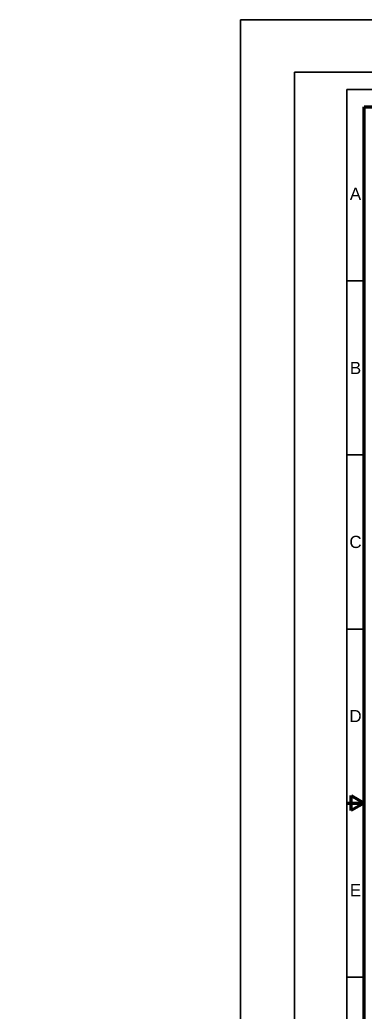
# Model space of a CAD drawing. Header units: millimetres. Extents: x -158 to 1219, y -30 to 870.
# Drawn here: x -158 to 41, y 300 to 870 of the extents above; entities that cross this region are included whole.
import ezdxf

# ---------------------------------------------------------------- set-up
doc = ezdxf.new("R2010")
doc.units = ezdxf.units.MM
doc.header["$LTSCALE"] = 2
for name, color, linetype, lineweight in [('Bemaßungen(DIN)', 7, 'Continuous', 35), ('Rahmen_Feldeinteilung', 7, 'Continuous', 35), ('Rahmen_Formatbeschneidung', 7, 'Continuous', 35), ('Rahmen_Mittenmarkierung', 7, 'Continuous', 70), ('Rahmen_Unbeschnitten', 7, 'Continuous', 35), ('Rahmen_Zeichnungsflächenbegrenzung', 7, 'Continuous', 70)]:
    doc.layers.add(name, color=color, linetype=linetype, lineweight=lineweight)
doc.styles.add('Aktuell-BSI', font='arial.ttf')
doc.styles.add('Rahmen_Text_Feldbez', font='arial.ttf')
doc.dimstyles.new('Bemaßung', dxfattribs={"dimscale": 2, "dimtxt": 3.5, "dimasz": 2.5, "dimexe": 1.5, "dimexo": 0, "dimgap": 0.8, "dimtad": 1, "dimdec": 8, "dimrnd": 1e-08, "dimtxsty": 'Aktuell-BSI', "dimcen": 0.09, "dimdle": 10, "dimclrd": 7, "dimclre": 7, "dimclrt": 7, "dimadec": 6, "dimazin": 2, "dimtfac": 0.714286, "dimtdec": 8, "dimtmove": 0, "dimatfit": 3, "dimfxl": 1, "dimtolj": 1, "dimlwd": 25, "dimlwe": 25, "dimarcsym": 0})

# ---------------------------------------------------------------- blocks, each defined once
blk = doc.blocks.new('Ränder A2 quer')
at = {"layer": 'Rahmen_Feldeinteilung'}
for p, q in [((15, 415), (589, 415)), ((15, 5), (15, 415)), ((15, 360), (20, 360)), ((15, 310), (20, 310)), ((15, 260), (20, 260)), ((15, 210), (20, 210)), ((15, 160), (20, 160))]:
    blk.add_line(p, q, dxfattribs=at)
at = {"layer": 'Rahmen_Formatbeschneidung'}
for p, q in [((0, 420), (594, 420)), ((0, 0), (0, 420))]:
    blk.add_line(p, q, dxfattribs=at)
at = {"layer": 'Rahmen_Mittenmarkierung'}
for p, q in [((16.25, 207.83), (16.25, 212.17)), ((16.25, 212.17), (20, 210)), ((15, 210), (20, 210)), ((20, 210), (16.25, 207.83))]:
    blk.add_line(p, q, dxfattribs=at)
at = {"layer": 'Rahmen_Unbeschnitten'}
for p, q in [((-15.5, 435), (609.5, 435)), ((-15.5, -15), (-15.5, 435))]:
    blk.add_line(p, q, dxfattribs=at)
at = {"layer": 'Rahmen_Zeichnungsflächenbegrenzung'}
for p, q in [((20, 410), (584, 410)), ((20, 10), (20, 410))]:
    blk.add_line(p, q, dxfattribs=at)
at = {"layer": 'Rahmen_Feldeinteilung', "color": 7, "char_height": 3.5, "attachment_point": 5, "style": 'Rahmen_Text_Feldbez'}
for s, insert in [('A', (17.5, 385)), ('B', (17.5, 335)), ('C', (17.5, 285)), ('D', (17.5, 235)), ('E', (17.5, 185))]:
    blk.add_mtext(s, dxfattribs=dict(at, insert=insert))
at = {"layer": 'Rahmen_Feldeinteilung', "color": 7, "style": 'Rahmen_Text_Feldbez'}
blk.add_attdef('Blattgröße_001', (569.14, 5.74), '', height=3.5, dxfattribs=at)
blk = doc.blocks.new('*D64')
at = {"layer": 'Bemaßungen(DIN)', "color": 7, "linetype": 'Continuous', "lineweight": 25, "transparency": 16777216}
for p, q in [((132.32, 742.15), (132.32, 684.33)), ((127.32, 687.33), (81.79, 687.33))]:
    blk.add_line(p, q, dxfattribs=at)
at = {"layer": 'Bemaßungen(DIN)', "color": 7, "linetype": 'Continuous', "transparency": 16777216}
blk.add_solid([(127.32, 688.17), (127.32, 686.5), (132.32, 687.33)], dxfattribs=at)
at = {"layer": 'Defpoints', "color": 0, "linetype": 'Continuous', "transparency": 16777216}
for p in [(-157.68, 742.15), (132.32, 742.15), (-157.68, 687.33)]:
    blk.add_point(p, dxfattribs=at)
at = {"layer": 'Bemaßungen(DIN)', "color": 7, "linetype": 'Continuous', "lineweight": 25, "transparency": 16777216, "insert": (83.39, 699.47), "char_height": 7, "attachment_point": 1, "style": 'Aktuell-BSI'}
blk.add_mtext('\\A1;{\\fAIGDT|b0|i0;\\H7.0000;\\ln}\\fArial|b0|i0;\\H7.0000;29{\\H5;±0,5}', dxfattribs=at)

msp = doc.modelspace()

# ---------------------------------------------------------------- block references
at = {"xscale": 2, "yscale": 2, "zscale": 2}
msp.add_blockref('Ränder A2 quer', (0, 0), dxfattribs=at)

# ---------------------------------------------------------------- dimensions: what is measured, and where the dimension line sits
at = {"layer": 'Bemaßungen(DIN)', "color": 7, "linetype": 'Continuous', "lineweight": 25}
dim = msp.add_linear_dim(base=(-157.6829994517, 687.3344262394), p1=(132.3170005483, 742.149760773), p2=(-157.6829994517, 742.149760773), angle=180, text='{\\fAIGDT|b0|i0;\\H7.0000;\\ln}\\fArial|b0|i0;\\H7.0000;<>', dimstyle='Bemaßung', override={"dimgap": 0.8, "dimdec": 8, "dimlfac": 0.1, "dimse2": 1, "dimsd2": 1, "dimtol": 1, "dimlim": 0, "dimtp": 0.5, "dimtm": 0.5, "dimtdec": 8, "dimtofl": 0, "dimatfit": 1}, dxfattribs=at)
dim.commit()
dim.dimension.update_dxf_attribs({"geometry": '*D64', "text_midpoint": (99.2428039897, 687.3344262394), "dimtype": 160})

doc.saveas('drawing.dxf')
